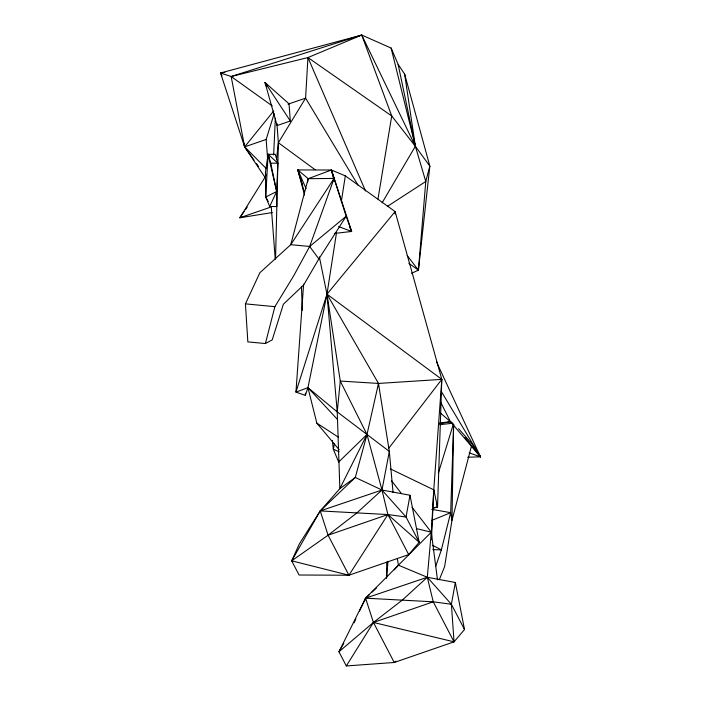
<?xml version="1.0" encoding="UTF-8"?>
<svg xmlns="http://www.w3.org/2000/svg" width="701" height="701" viewBox="0 0 701 701"><rect width="100%" height="100%" fill="white"/><g stroke="black" fill="none" stroke-linecap="round" stroke-linejoin="round"><path stroke-width="1.05" d="M378.452 386.698L378.487 383.438L326.973 294.175L319.358 256.855M386.558 578.5L386.742 562.106M453.635 424.21L451.979 520.344L444.618 566.592L439.282 579.762M303.621 284.159L295.945 392.104L305.338 395.364L305.382 393.182M275.546 258.976L278.376 142.724L276.913 123.429M431.238 534.337L433.77 489.833L441.814 379.372L395.127 211.579L345.321 175.863L331.407 170.01L297.846 169.931L304.532 195.062M471.493 446.011L451.979 520.344L450.673 512.676L453.617 424.21M273.653 154.974L275.335 118.171M431.457 539.691L433.77 489.833L390.422 468.899M268.246 201.511L265.732 196.999L268.097 154.264L275.23 154.325L277.876 163.237L276.65 191.522L276.825 206.55L269.692 206.488L265.732 196.999L265.451 172.28L268.097 154.264L277.876 163.237L270.744 163.175L268.097 154.264L276.65 191.522L269.692 206.488M411.505 273.302L418.418 270.174L429.836 166.111L404.643 74.096L398.133 64.396L391.114 48.054L361.734 35.05L307.941 57.561L305.592 98.14L278.376 142.724L276.571 159.039M395.005 213.744L395.127 211.579L326.973 294.175L295.945 392.104L307.958 387.653L326.973 294.175L336.48 232.863M408.858 263.304L418.418 270.174L425.779 181.489L429.836 166.111L415.36 146.264L391.728 115.954L307.941 57.561L231.155 76.505L220.552 73L244.631 146.877L265.241 177.712M386.654 577.431L388.003 561.291M416.543 528.633L431.29 532.182L365.571 598.172L338.951 651.764L346.329 665.95L394.234 662.48L454.038 641.844L433.236 601.808L427.312 577.273L431.29 532.182L412.074 507.314M388.871 448.105L441.814 379.372L378.487 383.438L366.982 434.506L339.854 488.623L355.302 477.469L381.975 490.025L410.006 495.248L419.172 542.276L408.701 554.596L348.896 575.232L299.073 575.013L291.695 560.818L299.388 543.836L320.234 510.924L339.854 488.623L337.242 411.908L340.265 381.072L326.973 294.175L441.814 379.372L437.538 506.954L433.349 508.023L437.538 506.954L437.074 503.712M341.317 201.678L345.321 175.863M307.669 181.918L308.186 178.676L297.846 169.931L304.558 192.81M377.979 198.996L391.728 115.954L361.734 35.05L220.552 73L222.015 75.839M410.006 495.248L406.045 517.005L419.172 542.276L387.898 514.56L381.975 490.025L366.982 434.506L340.265 381.072L378.487 383.438L389.327 451.426L393.051 492.558M343.823 643.246L338.951 651.764L373.431 622.453L454.038 641.844L451.383 604.253L455.343 582.496L427.312 577.273L398.431 565.172L397.353 558.785M334.421 443.856L333.308 449.201L338.767 462.239M431.72 509.329L450.673 512.676L441.35 549.882L435.689 566.434M265.399 343.551L274.88 306.67L293.605 275.975L309.667 246.472L334.088 178.44L331.407 170.01L308.186 178.676L290.766 244.675L259.843 272.768L245.429 303.875L247.839 341.878L265.399 343.551L272.216 339.871L283.388 304.208L303.691 284.965L318.832 258.958L346.171 216.267L331.407 170.01L334.272 181.612M438.344 473.149L453.337 424.158M267.651 159.039L266.161 139.455L274.179 113.597M305.338 395.364L307.958 387.653L337.242 411.908L389.327 451.426L381.975 490.025L357.081 512.746L328.094 535.205L291.695 560.818L348.896 575.232L387.898 514.56L406.045 517.005L381.975 490.025L320.234 510.924L291.695 560.818M364.494 601.204L365.571 598.172L369.453 594.536M354.058 622.821L355.898 618.878M359.578 610.992L365.571 598.172L427.312 577.273L451.383 604.253L464.509 629.524L454.038 641.844M382.133 202.791L415.36 146.264L404.643 74.096M266.021 175.653L239.803 217.783L272.233 212.561M346.329 665.95L373.431 622.453L402.418 599.995L427.312 577.273M244.141 211.544L239.803 217.783L271.278 206.926L275.221 258.976M245.385 209.757L247.243 207.084M273.749 110.933L244.631 146.877L254.051 160.143M394.242 569.878L398.431 565.172M338.758 461.941L366.982 434.506L355.302 477.469L320.234 510.924L328.094 535.205L348.896 575.232M371.784 592.345L376.455 587.973M308.186 178.676L334.088 178.44L290.766 244.675L309.667 246.472L346.171 216.267L351.63 231.47L334.351 233.451M395.934 661.157L394.234 662.48L373.431 622.453L365.571 598.172L433.236 601.808L451.383 604.253M387.373 206.392L425.779 181.489L415.36 146.264L391.114 48.054M265.732 196.999L276.65 191.522L270.744 163.175M431.676 520.466L450.673 512.676M288.111 104.169L305.592 98.14L358.009 185.108M290.328 121.001L277.079 125.575L265.004 82.481L289.031 103.853L290.328 121.001L265.004 82.481L266.66 86.477M266.161 139.455L244.631 146.877L243.396 141.646M328.094 535.205L387.898 514.56L408.701 554.596M373.431 622.453L433.236 601.808M266.257 168.538L244.631 146.877L231.155 76.505L361.734 35.05L415.36 146.264L398.133 64.396M439.834 423.737L450.48 421.713L452.066 422.414M220.552 73L224.872 72.369M439.685 422.948L450.48 421.713L480.448 456.833L467.69 457.236M439.825 424.701L452.592 423.238M349.475 231.426L351.63 231.47L331.407 170.01M432.736 549.61L441.35 549.882L432.675 545.325M320.234 510.924L387.898 514.56M245.429 303.875L274.88 306.67M469.153 452.872L480.448 456.833L436.425 361.707M338.609 226.537L351.63 231.47L349.405 226.554M339.056 451.751L333.308 449.201L332.353 440.508M337.602 419.592L307.958 387.653L316.834 423.141L338.609 437.319M231.155 76.505L272.277 105.921M278.376 142.724L315.117 169.73M440.605 413.169L450.48 421.713L440.675 402.181M458.603 428.714L472.045 443.917L480.448 456.833L479.09 455.124M316.834 423.141L339.144 449.709M465.043 437.442L480.448 456.833L441.341 391.491M391.535 480.728L401.471 493.592M407.193 255.506L418.418 270.174M309.667 246.472L318.832 258.958M256.557 163.675L258.441 166.33M306.109 188.7L297.846 169.931L300.983 180.157M307.941 57.561L365.528 191.014M301.605 182.199L302.552 185.266M433.77 489.833L437.538 506.954L437.135 504.808M455.343 582.496L464.509 629.524M265.451 172.28L265.977 175.434M395.127 211.579L395.443 213.744M431.29 532.182L437.485 579.806M326.973 294.175L337.242 411.908M301.456 286.341L302.306 310.324"/></g></svg>
